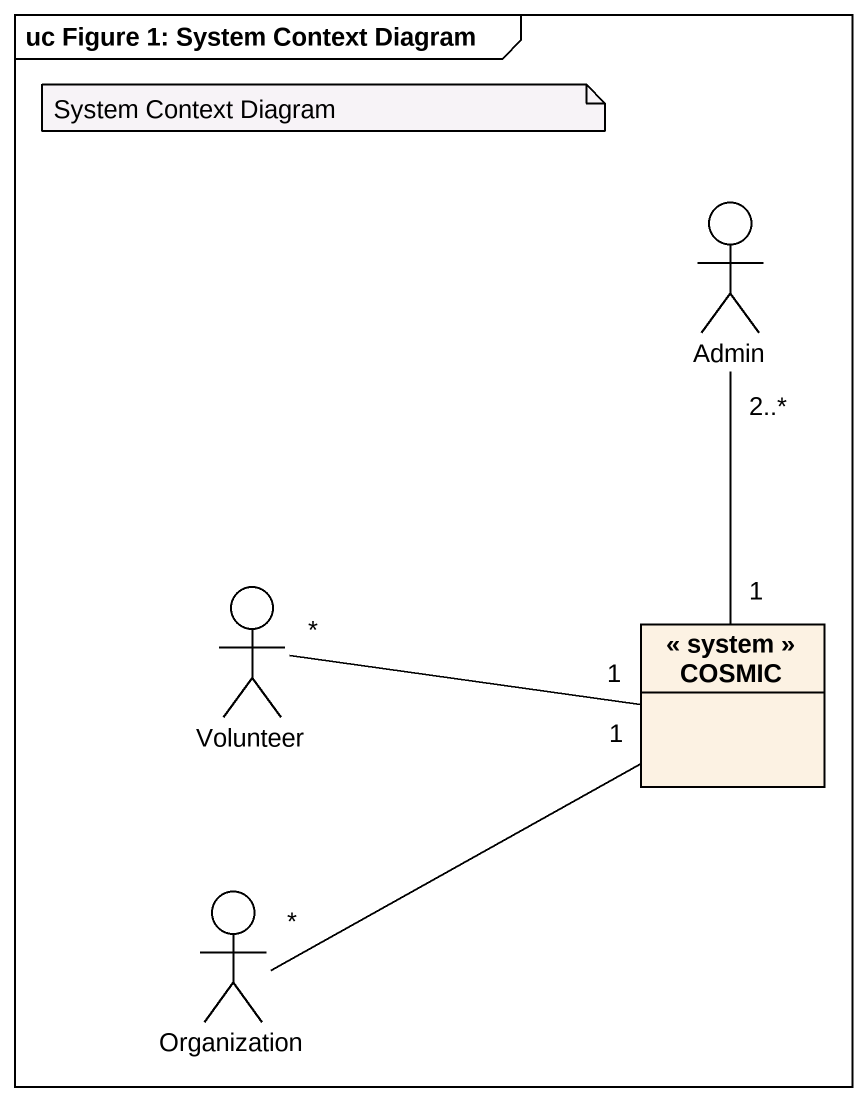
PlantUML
@startuml
mainframe uc Figure 1: System Context Diagram
allowmixing
hide circle
hide empty members
actor Admin
actor Volunteer
class "<< system >> COSMIC" as system_COSMIC
actor Organization
Admin "2..*" -- "1" system_COSMIC
system_COSMIC "1" -left- "*" Volunteer
system_COSMIC "1" -left- "*" Organization
note as N1
  System Context Diagram
end note
@enduml
